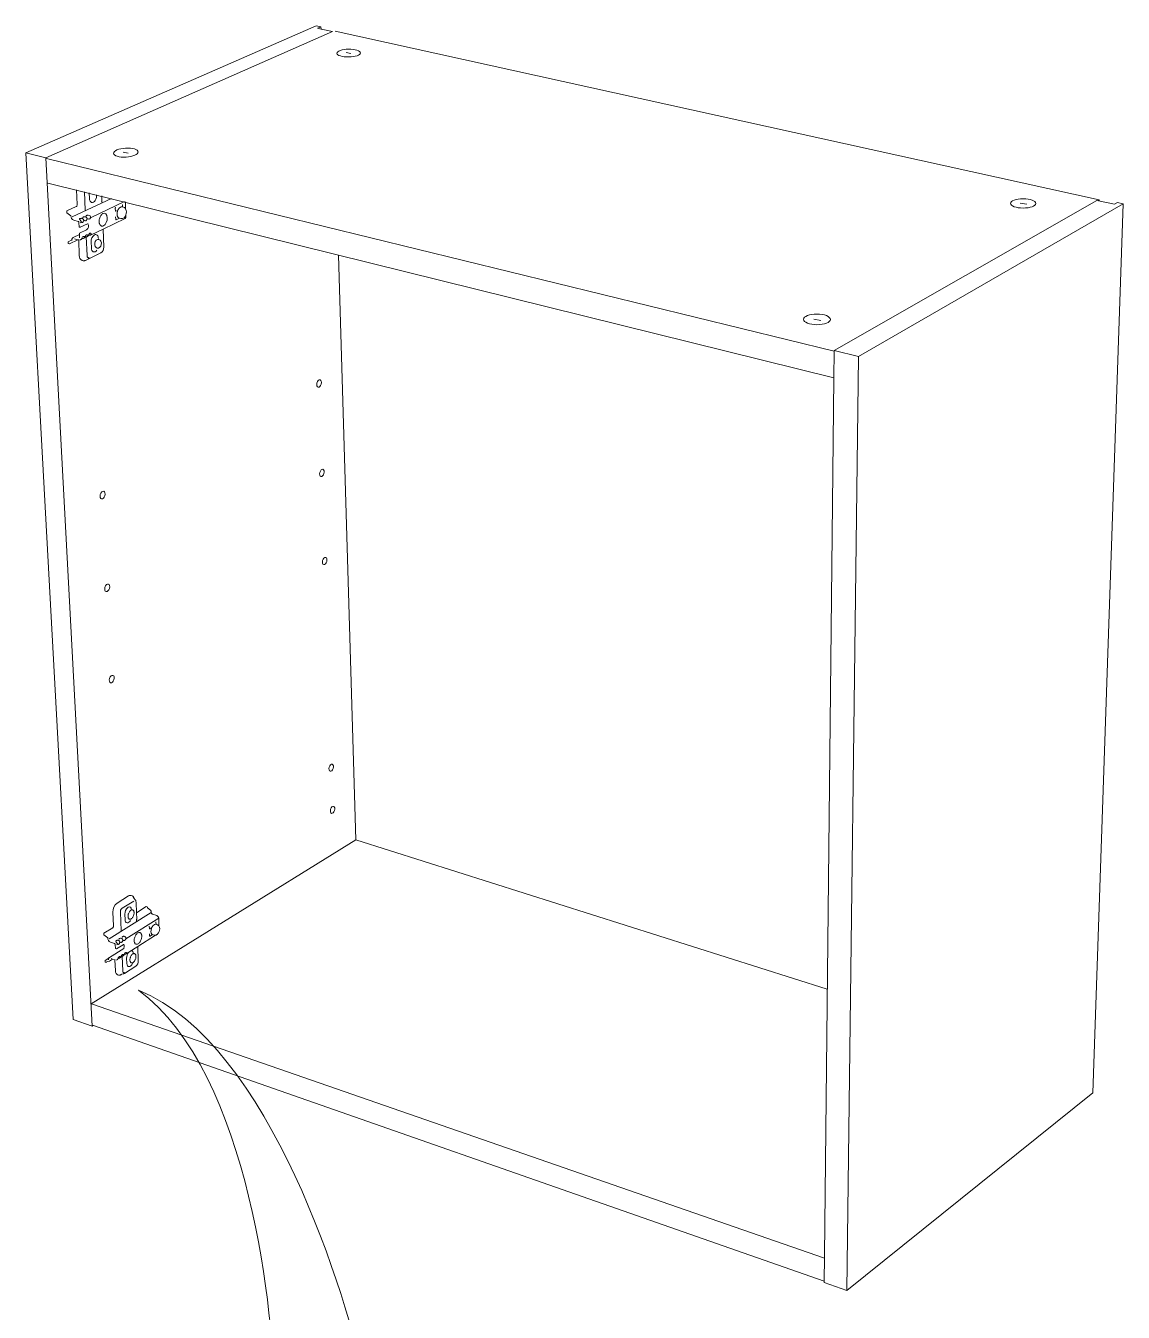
# Model space of a CAD drawing. Header units: metres. Extents: x -11.5 to 7.4, y -3.8 to 5.9.
# Drawn here: x 3.3646 to 3.6611, y -2.3714 to -2.0239 of the extents above; entities that cross this region are included whole.
import ezdxf

# ---------------------------------------------------------------- set-up
doc = ezdxf.new("R2010")
doc.units = ezdxf.units.M
doc.header["$MEASUREMENT"] = 0
doc.layers.add('PDF20_Geometry_Num_Penna__7_Num_Penna__7', color=7, linetype='Continuous', lineweight=18)

msp = doc.modelspace()

# ---------------------------------------------------------------- linework, layer by layer
at = {"layer": 'PDF20_Geometry_Num_Penna__7_Num_Penna__7', "color": 7, "linetype": 'Continuous', "lineweight": 18, "flags": 128}
for points in [[(3.364582974983277, -2.05821489275209), (3.443010814573118, -2.02386094371872)], [(3.382494719093614, -2.294131706498256), (3.370031523093628, -2.059548436296495), (3.447437245475784, -2.025424217933602)], [(3.444330353146167, -2.024150134092145), (3.443010937423745, -2.023860206614965)], [(3.44344263452324, -2.024547187315131), (3.44433084454867, -2.024150379793397)], [(3.444356766030742, -2.024745713926624), (3.443442757373868, -2.024546695912627)], [(3.444356766030742, -2.024745713926624), (3.444330967399299, -2.024149888390893)], [(3.447437614027661, -2.025424217933602), (3.444356520329491, -2.024746082478502)], [(3.448203096277794, -2.025284413921301), (3.654597061855048, -2.070871824189155), (3.654584776792458, -2.071201063866632)], [(3.452442794229054, -2.031405323507335), (3.451154091163112, -2.031125224080228)], [(3.370032137346758, -2.059548927698998), (3.364582483580772, -2.058214769901464)], [(3.377393592553371, -2.292351355227367), (3.364582729282025, -2.058215261303968)], [(3.582983623634581, -2.111731696670206), (3.370192825965466, -2.059693400035085)], [(3.392281982759721, -2.058300028235855), (3.390917112305708, -2.058030985365082)], [(3.582909176155271, -2.118980866404726), (3.370548355676892, -2.066411855065613)], [(3.387739949418059, -2.070492584306928), (3.377161282019751, -2.07549874731333)], [(3.37822615124526, -2.072704878378567), (3.378301090127071, -2.072649595596901), (3.378362515440037, -2.072579570740125), (3.378412884196663, -2.072483747251904), (3.378460795940775, -2.072375638701091), (3.378477995028403, -2.072261387618981), (3.378485366065958, -2.072144679524354), (3.378324431745998, -2.068163090738159)], [(3.38064962554286, -2.07364542277064), (3.380455521553902, -2.068687171508351)], [(3.381786976637663, -2.070531036552843), (3.381734150868517, -2.069005231778868)], [(3.385153329489233, -2.070926861269569), (3.385153329489233, -2.071025141770308), (3.385145958451679, -2.071130793308604), (3.385133673389085, -2.071229073809342), (3.385127530857787, -2.071327354310081), (3.385100503720086, -2.071433005848377), (3.385072248076122, -2.071558313486819)], [(3.385107751907015, -2.069843564450172), (3.385153206638606, -2.070927106970822)], [(3.385114877243316, -2.069914449261331), (3.385220528781613, -2.069870223035998)], [(3.653910695408012, -2.071057820036805), (3.582984115037084, -2.111614497173075), (3.582904262130235, -2.119194380792582)], [(3.653910695408012, -2.071057820036805), (3.658676071187601, -2.072106964382196), (3.659486885318699, -2.07164627453498)], [(3.654596939004422, -2.070871824189156), (3.654174332851243, -2.071108925897189)], [(3.385441291356399, -2.074598620777185), (3.385300013136586, -2.074685844721591), (3.3851489068667, -2.074802552816218), (3.3850162281907, -2.074945059542291), (3.384944974827667, -2.075032283486697), (3.384874949970888, -2.075128106974917), (3.384754556357484, -2.075316068432581), (3.384656275856743, -2.075528600015429), (3.384570280418599, -2.075749731142092), (3.384495341536782, -2.075980690318829), (3.384447429792674, -2.076194450407937), (3.384426545186265, -2.076397153940711), (3.384411803111155, -2.07659248643593), (3.384411803111155, -2.076789047437408), (3.384429002198784, -2.076974551882553), (3.384457257842746, -2.077153913796402), (3.38450025556182, -2.077322219153919), (3.384562909381042, -2.077472096917546), (3.384642762287893, -2.077633031237506), (3.384745956813669, -2.077758338875948), (3.384851608351962, -2.077863990414243), (3.384978144496664, -2.077937700789798), (3.385045712340922, -2.077962270914982), (3.385124336741514, -2.077980698508871), (3.385199275623327, -2.077990526558945), (3.385277900023919, -2.077990526558945), (3.385419178243733, -2.077975784483834), (3.385580112563693, -2.077914359170872)], [(3.38877164897457, -2.073216059833036), (3.388779020012125, -2.073127607382371), (3.388804818643569, -2.073047754475521), (3.38885027337516, -2.072986329162559), (3.388903099144306, -2.072940874430967)], [(3.388798061859143, -2.073840386713982), (3.3887722632277, -2.073216305534288)], [(3.388798184709769, -2.073840141012731), (3.38881292678488, -2.073918765413322), (3.388838725416324, -2.07396913416995), (3.38889400819799, -2.073991247282617), (3.388944376954619, -2.073981419232543), (3.389452978545945, -2.07374308901825)], [(3.390175340226376, -2.072865689847902), (3.390319075458708, -2.072814092585014), (3.390460353678522, -2.072796893497384), (3.390595489367035, -2.072815321091272)], [(3.390595243665786, -2.072815812493777), (3.391022763843999, -2.072914092994516)], [(3.390726693835523, -2.072842593930228), (3.390698438191562, -2.072315564745014), (3.39070089520408, -2.072292223126089), (3.39070089520408, -2.072271338519682), (3.390693524166522, -2.072246768394497), (3.390686153128968, -2.072228340800609), (3.390686153128968, -2.07220991320672), (3.390678782091415, -2.072201313662905)], [(3.39150654960889, -2.071424406304562), (3.391579031478182, -2.07333350503142), (3.391545861809183, -2.073280679262273), (3.391445124295927, -2.073162742661386), (3.391341929770151, -2.073066919173165), (3.391243649269411, -2.073003036847685), (3.391135540718599, -2.072950211078537), (3.39102251814275, -2.07291335589076)], [(3.661075343911897, -2.071992221897582), (3.589589793193015, -2.113229491501471)], [(3.634993541775113, -2.072087062580795), (3.633215893217995, -2.071768879459652)], [(3.652886121187805, -2.31212281211294), (3.661075343911897, -2.071992836150711)], [(3.659486885318699, -2.071646765937484), (3.661075343911897, -2.071991976196331)], [(3.378770870920606, -2.076729956286339), (3.378831067727306, -2.076768039980375), (3.378893721546529, -2.076827008280819), (3.37893917627812, -2.076899490150114), (3.378950232834454, -2.076990399613298)], [(3.379008341180519, -2.078251092736529), (3.378950601386334, -2.07699064531455)], [(3.379308342409024, -2.078314729360758), (3.379286229296358, -2.078314729360758), (3.37926534468995, -2.078314729360758), (3.379008586881767, -2.078250847035278)], [(3.38133623769115, -2.077353177511651), (3.381299382503373, -2.077363005561725), (3.381266212834372, -2.077380204649354), (3.379307973857145, -2.078315097912635)], [(3.379349128816829, -2.078233156545144), (3.379341757779274, -2.078278611276736), (3.379308588110277, -2.078314237958254)], [(3.388860101425237, -2.07550746970777), (3.38888467155042, -2.076141378937537), (3.388892042587974, -2.076211403794314), (3.388930126282011, -2.076263001057202), (3.388970666988568, -2.076292485207424), (3.389025949770232, -2.076272829107276), (3.389916616808179, -2.075850222954098)], [(3.389323493986218, -2.07518105559469), (3.389303837886072, -2.07518105559469), (3.389295238342259, -2.075200711694838), (3.389295238342259, -2.075225281820022), (3.389295238342259, -2.075253537463985), (3.389303837886072, -2.075279336095429), (3.389303837886072, -2.075306363233132)], [(3.376057100593947, -2.08221019985818), (3.377074303776595, -2.08172616839204)], [(3.376381057694507, -2.082753691027267), (3.378616939086321, -2.081678748050432)], [(3.377079217801635, -2.081894719450807), (3.377074303776595, -2.081726414093291)], [(3.377074426627221, -2.081698035598703), (3.377074426627221, -2.08155675737889), (3.377100225258667, -2.081426535715411), (3.377144451483998, -2.081309827620783), (3.377205876796962, -2.081211547120044), (3.37728818671633, -2.081124323175638), (3.377376639166993, -2.081070268900232)], [(3.377376270615116, -2.08107063745211), (3.379085122821719, -2.080251223777197), (3.379070380746608, -2.079929355137276)], [(3.377748630862291, -2.081454422807496), (3.378617184787574, -2.081679239452937)], [(3.3786173076382, -2.081678748050432), (3.378886350508974, -2.081741401869654)], [(3.379125909229527, -2.081184519982341), (3.379085368522972, -2.080250855225319)], [(3.379238686104124, -2.081744227434051), (3.379495443912305, -2.081621376808126)], [(3.379812152825936, -2.08110528132862), (3.3797740691319, -2.081221989423248), (3.37973967095664, -2.081328869467802), (3.379696673237566, -2.081425921462281), (3.379638933443385, -2.081505774369132), (3.379579965142941, -2.081578256238427), (3.379495198211051, -2.081621253957501)], [(3.379766575243719, -2.081328378065298), (3.379829229062938, -2.081318550015224), (3.379905396451013, -2.081302579433854)], [(3.380236356037253, -2.081269041212977), (3.380210557405809, -2.081285011794347), (3.380157731636659, -2.081303439388236), (3.380104905867514, -2.081319409969606), (3.380042252048291, -2.081329238019679), (3.3799967973167, -2.081336609057235), (3.379941514535036, -2.081336609057235), (3.37990097382848, -2.08134520860105), (3.379905887853516, -2.081302210881976)], [(3.380236847439756, -2.081268426959848), (3.380407609809788, -2.081189802559256)], [(3.380388076560269, -2.080831692984687), (3.380426160254304, -2.080912774397797), (3.38043353129186, -2.080992627304648), (3.380413875191712, -2.081072480211498), (3.380388076560269, -2.081143733574534), (3.380327879753565, -2.08121498693757), (3.380236970290383, -2.081267812706717)], [(3.380407241257911, -2.081189188306126), (3.38048832267102, -2.081136362536979), (3.380550976490243, -2.081063880667684), (3.380601345246873, -2.080985256267093), (3.380646799978466, -2.080896803816427), (3.380683655166242, -2.080789923771873), (3.38071928184776, -2.080673215677246)], [(3.380671247253025, -2.080896558115175), (3.380733901072242, -2.080887958571361), (3.380814982485354, -2.080870759483731)], [(3.380718790445254, -2.080673707079749), (3.380763016670588, -2.080584026122825), (3.380817070945996, -2.080515229772308), (3.380861297171327, -2.080451347446826), (3.380906751902918, -2.080408349727753), (3.380952206634511, -2.080364123502421), (3.380997661366102, -2.080338324870977), (3.381048030122731, -2.080321125783348), (3.381093484854322, -2.080311297733274), (3.381146310623473, -2.080322354289606), (3.381191765355064, -2.080330953833421), (3.381242134111693, -2.080356752464866), (3.381299873905878, -2.080402207196458), (3.381333043574877, -2.080480831597049), (3.381337957599911, -2.080561913010159), (3.381321987018543, -2.080642994423268), (3.381287588843284, -2.080711790773786), (3.381234763074135, -2.080784272643081), (3.381146310623473, -2.080835869905969)], [(3.381145819220967, -2.080835255652839), (3.381117563577007, -2.080846312209172), (3.381064737807856, -2.080869653828098), (3.38101191203871, -2.080879481878172), (3.380949258219488, -2.080896680965802), (3.380903803487897, -2.080896680965802), (3.380850977718749, -2.080904052003357), (3.380807979999675, -2.08091510855969), (3.380807979999675, -2.080896680965802), (3.38081535103723, -2.080869653828098)], [(3.381151101797881, -2.085954564085716), (3.380949626771365, -2.080896803816427)], [(3.381146310623473, -2.080835378503465), (3.381317072993504, -2.080756754102874)], [(3.381316581591003, -2.08075626270037), (3.381384149435261, -2.080704665437482), (3.381457859810816, -2.080632183568187), (3.381498400517369, -2.080553559167595), (3.381545083755221, -2.08046510671693), (3.381590538486812, -2.080358226672377), (3.381626165168331, -2.080241518577749)], [(3.381573339399182, -2.080464615314427), (3.381643364255959, -2.080447416226797), (3.381714617618993, -2.080438816682983)], [(3.381705280971426, -2.080475426169508), (3.38176056375309, -2.080475426169508), (3.381806018484681, -2.080464369613174), (3.38185638724131, -2.080465598119434), (3.381909213010459, -2.080448399031805), (3.38197186682968, -2.080429971437917), (3.382029606623863, -2.080412772350287), (3.38205049123027, -2.080404172806472)], [(3.385462421664055, -2.078773330747332), (3.382050859782147, -2.080404787059602), (3.38213194119526, -2.080350732784195), (3.38219459501448, -2.08027947942116), (3.382230221695997, -2.080200855020568), (3.382240049746073, -2.080129601657533), (3.382230221695997, -2.080049748750681), (3.382206880077071, -2.079969895843831)], [(3.37605673204207, -2.082209708455676), (3.376073931129696, -2.082691282909298), (3.376340516987954, -2.082753936728519)], [(3.381724568519694, -2.086506409097366), (3.381654543662917, -2.086532207728811), (3.381583290299881, -2.086551863828958), (3.381513265443106, -2.086542035778884), (3.38144201208007, -2.086523608184996), (3.381389186310924, -2.086496581047292), (3.381338817554294, -2.0864511263157), (3.381281077760111, -2.086398300546553), (3.381246679584851, -2.086338103739851), (3.381213509915851, -2.086257022326741), (3.381175426221816, -2.086166112863557), (3.381158227134184, -2.086060461325262), (3.38115085609663, -2.085954809786968)], [(3.381450980175762, -2.086871029755108), (3.38147555030095, -2.086862430211294), (3.381503805944909, -2.086851373654961), (3.381529604576354, -2.086845231123664), (3.381549260676502, -2.08683540307359), (3.381576287814203, -2.086815746973443)], [(3.384174701403122, -2.085565864705293), (3.384109590571382, -2.085610090930625), (3.384006396045605, -2.085664145206032), (3.384023595133236, -2.085653088649699), (3.384030966170792, -2.085628518524513)], [(3.449102854262062, -2.085859109149373), (3.453788377134801, -2.2438106159123)], [(3.5793461394516, -2.10345586425484), (3.577465296368706, -2.103095911920883)], [(3.582983623634581, -2.111614005770571), (3.589589301790511, -2.113229491501471)], [(3.589589178939887, -2.113229982903975), (3.586361892996864, -2.365492686682451)], [(3.582904384980861, -2.119194503643208), (3.580344177936604, -2.356075080549747)], [(3.453788868537305, -2.243811107314803), (3.382304546324681, -2.288044703684977)], [(3.58112649072249, -2.284150093141936), (3.453789359939806, -2.243810861613551)], [(3.393052256184262, -2.258802692046928), (3.392926948545821, -2.258776893415484), (3.392802869413638, -2.258776893415484), (3.39267019073764, -2.258802692046928), (3.39252645550531, -2.258845689766001), (3.392385177285497, -2.258925542672852)], [(3.393299308792997, -2.258886599024434), (3.393052379034891, -2.258803060598805)], [(3.393299185942372, -2.258886230472556), (3.393390095405554, -2.258920628647815), (3.393469948312404, -2.258966083379407), (3.393551029725517, -2.259026280186109), (3.393613683544734, -2.25909016251159), (3.393676337363956, -2.259179843468514), (3.393734077158141, -2.259265838906661), (3.393777074877216, -2.259366576419918), (3.393822529608807, -2.259472227958213), (3.393855699277806, -2.2595901645591), (3.3938679843404, -2.2596233342281), (3.393573142838182, -2.259285495006809)], [(3.39013934499298, -2.263303938980781), (3.39013934499298, -2.26320811549256), (3.390156544080611, -2.263100006941748), (3.390174971674499, -2.262994355403453), (3.390204455824719, -2.26288624685264), (3.390227797443645, -2.262790423364418), (3.390273252175238, -2.262694599876198), (3.390318706906831, -2.262603690413014), (3.390365390144682, -2.262523837506164), (3.390426815457642, -2.262445213105573), (3.390489469276865, -2.262372731236277), (3.390552123096088, -2.262312534429575), (3.390622147952861, -2.262259708660427), (3.393749924888885, -2.260308840720755)], [(3.39414882087126, -2.259954416664964), (3.393867492937893, -2.25962271997497)], [(3.394148206618132, -2.259954048113087), (3.394213317449871, -2.260036358032456), (3.394253858156423, -2.260114982433048), (3.394300541394276, -2.260213262933787), (3.394336168075794, -2.260328742522155), (3.394357052682201, -2.260451593148079), (3.39437670878235, -2.260585500330336), (3.394489731358199, -2.263498288670992)], [(3.397133231126832, -2.261831205677205), (3.394489485656948, -2.263498288670992), (3.394557053501206, -2.2651346590083)], [(3.397133599678709, -2.261830837125327), (3.397382986449335, -2.261911918538436)], [(3.397383232150585, -2.261912287090315), (3.397428686882176, -2.261938085721758), (3.397458171032401, -2.26198476895961), (3.39747168460125, -2.262027766678683)], [(3.397471930302503, -2.262027520977431), (3.397471930302503, -2.26212580147817), (3.39828765845864, -2.26280516543953)], [(3.398498961535227, -2.263373595285679), (3.387079995855597, -2.270568956446045)], [(3.390350525218944, -2.268335532066748), (3.390139222142356, -2.263303570428903)], [(3.392994639240706, -2.262800005713241), (3.392881616664855, -2.262883544138869), (3.392773508114042, -2.262981824639608), (3.392670313588264, -2.263107132278051), (3.392619944831637, -2.263177157134828), (3.392572033087527, -2.263245953485345), (3.39248603764938, -2.26339951676775), (3.392408641755049, -2.26356045108771), (3.392344759429568, -2.263728756445226), (3.392296847685458, -2.263903204334038), (3.39225999249768, -2.264054310603925), (3.392239107891271, -2.264204188367551), (3.392231736853718, -2.264340552562327), (3.392231736853718, -2.264481830782139), (3.392239107891271, -2.264607138420582), (3.392262449510199, -2.264726303527728), (3.39229193366042, -2.264839326103578), (3.392339845404532, -2.264935149591799), (3.392400042211234, -2.265033430092538), (3.392473752586788, -2.26511082598687), (3.392558519518676, -2.265173479806092), (3.39264942898186, -2.265211563500128), (3.392697340725968, -2.265218934537683), (3.392752623507635, -2.265218934537683), (3.39281036330182, -2.265218934537683), (3.392865646083488, -2.265211563500128), (3.39297006911552, -2.265171022793573), (3.393083091691372, -2.265113282999389)], [(3.393083460243249, -2.265113037298137), (3.393194025806579, -2.265031955885028), (3.393299677344874, -2.264933675384288), (3.39340287187065, -2.264808367745845), (3.393453240627279, -2.264738342889069), (3.393503609383908, -2.264669546538552), (3.393589604822054, -2.264515983256147), (3.393667000716388, -2.264352591923668), (3.393725969016831, -2.26418674357867), (3.393778794785977, -2.264012295689859), (3.393813192961236, -2.26386487493875), (3.393834077567643, -2.2637186826939), (3.393851276655274, -2.263572490449051), (3.393843905617716, -2.263441040279312), (3.393836534580162, -2.263305904590796), (3.393815649973753, -2.263189196496168), (3.393781251798496, -2.263083544957873), (3.393740711091942, -2.262977893419579), (3.393678057272719, -2.26287961291884), (3.393606803909686, -2.262802217024507), (3.393524493990315, -2.262746934242841), (3.393433584527131, -2.262711307561324), (3.393378301745464, -2.262696565486213), (3.3933230189638, -2.262696565486213), (3.393272650207171, -2.262696565486213), (3.393219824438024, -2.262708850548805), (3.393105573355916, -2.262744477230323), (3.392995007792585, -2.262799760011989)], [(3.394556684949327, -2.265134781858925), (3.394556684949327, -2.265233062359664), (3.394544399886737, -2.265331342860404), (3.394537028849179, -2.265419795311069), (3.394528429305366, -2.265518075811808), (3.394511230217736, -2.265615127806288), (3.394481746067516, -2.265729378888397)], [(3.398489379186405, -2.263205535629416), (3.39848200814885, -2.263117083178751), (3.398446381467332, -2.263034773259382), (3.398403383748258, -2.262946320808716), (3.398348100966594, -2.26287629595194), (3.398287904159888, -2.262805042588903)], [(3.398489624887656, -2.263205904181294), (3.398499452937731, -2.26337298103255), (3.398505595469027, -2.263472490039549), (3.398544907669322, -2.263576913071584), (3.398602647463509, -2.263666594028508), (3.398673900826541, -2.263747675441618), (3.398753753733391, -2.26381032926084), (3.398834835146504, -2.263855783992431), (3.399985945511411, -2.264241534957832)], [(3.399783241978637, -2.266576433954143), (3.399758671853451, -2.266027291656263), (3.399758671853451, -2.266007635556115), (3.399758671853451, -2.265991664974745), (3.399758671853451, -2.265972008874598), (3.399746386790859, -2.265954809786968), (3.399741472765822, -2.265931468168042)], [(3.399986559764539, -2.264242149210962), (3.400104496365428, -2.264294974980109), (3.400210147903723, -2.264367456849404), (3.400305971391944, -2.264465737350144), (3.400387052805051, -2.264579988432253), (3.400449706624274, -2.264702839058176), (3.400492704343348, -2.264830603709138), (3.400509903430976, -2.264964510891395)], [(3.394844646816495, -2.268930743349349), (3.394700911584161, -2.269036394887644), (3.394563318883128, -2.269160474019827), (3.394431868713388, -2.269321408339787), (3.394369214894168, -2.269408632284193), (3.394307789581207, -2.269497084734858), (3.394199681030393, -2.269691188723818), (3.394102629035913, -2.269895120762852), (3.394021547622804, -2.27010888085196), (3.393956436791065, -2.270332468991142), (3.393910982059474, -2.270526572980101), (3.393887640440546, -2.270713305931505), (3.393875355377954, -2.270891439339096), (3.393875355377954, -2.271068344240426), (3.393885183428027, -2.271226821547867), (3.393918353097028, -2.271377927817754), (3.393951522766026, -2.271521663050085), (3.394014176585248, -2.271644513676009), (3.394086658454544, -2.271769821314451), (3.394184938955283, -2.27186810181519), (3.394290590493576, -2.2719491832283), (3.394406070081944, -2.271994637959892), (3.394467495394908, -2.272002008997448), (3.394537520251685, -2.272004466009966), (3.394610002120979, -2.272004466009966), (3.394678798471496, -2.271994637959892), (3.394813934160014, -2.271941812190744), (3.394957669392344, -2.271870558827709)], [(3.394957423691091, -2.271869821723953), (3.395096244898387, -2.271766627198177), (3.395233837599422, -2.271641319559735), (3.395362830756641, -2.271481613746034), (3.395430398600899, -2.27139193278911), (3.39549305242012, -2.271305937350963), (3.395597475452155, -2.271109376349485), (3.395696984459153, -2.270902987297932), (3.395778065872264, -2.270691684221342), (3.395843176704004, -2.27047055309468), (3.395886174423079, -2.270286277155794), (3.395911973054522, -2.27009954420439), (3.395934086167188, -2.269911582746726), (3.395921801104594, -2.26974450589547), (3.395914430067039, -2.269573743525435), (3.395891088448113, -2.269422637255548), (3.395848090729039, -2.269289958579551), (3.395792807947377, -2.269156051397294), (3.395712955040525, -2.269030743758852), (3.395624502589859, -2.268932463258112), (3.395516394039046, -2.268861209895076), (3.395403371463196, -2.268815755163484), (3.395329661087642, -2.268798556075855), (3.395259636230865, -2.268798556075855), (3.395196982411646, -2.268798556075855), (3.395128186061127, -2.268815755163484), (3.394985679335054, -2.268861209895076), (3.394844401115243, -2.268930006245594)], [(3.397975863570043, -2.267699657226966), (3.397951293444857, -2.267138229866493)], [(3.39811787889361, -2.267797814877079), (3.398108050843538, -2.267805185914634), (3.398055225074391, -2.267812556952189), (3.398009770342796, -2.26779535786456), (3.397982743205096, -2.267759731183042), (3.397975372167542, -2.26769953437634)], [(3.398197117547333, -2.269822884594809), (3.398189746509779, -2.269832712644882), (3.398177461447185, -2.269832712644882), (3.398127092690556, -2.269849911732512), (3.398093923021557, -2.269832712644882), (3.398064438871334, -2.269787257913291), (3.398048468289963, -2.269724604094069), (3.398033726214852, -2.269175461796189)], [(3.398659650153936, -2.267452481767607), (3.39811787889361, -2.267797692026452)], [(3.39886358219297, -2.26940089269476), (3.398196503294203, -2.269823498847938)], [(3.398441344591669, -2.268820300636644), (3.398441344591669, -2.268837499724273), (3.398441344591669, -2.268863298355718), (3.398441344591669, -2.268882954455865), (3.398441344591669, -2.268898925037234), (3.398441344591669, -2.268918581137383), (3.398451172641741, -2.268935780225013)], [(3.398849208669736, -2.269391433196564), (3.399244787685213, -2.269522883366303)], [(3.399269112109145, -2.266706287065745), (3.399398105266366, -2.266636262208968), (3.399533240954881, -2.266603092539969), (3.39966469112462, -2.266585893452339), (3.399782627725505, -2.266612920590042)], [(3.400190491803576, -2.266749039083566), (3.399782627725505, -2.266612674888791), (3.399782627725505, -2.266577048207273)], [(3.388596463982001, -2.27181957581795), (3.388654203776186, -2.271855202499468), (3.388716857595409, -2.271917856318689), (3.388754941289445, -2.271987881175467), (3.388772140377075, -2.272059134538503)], [(3.388812435382375, -2.273179900798806), (3.388771894675823, -2.27205950309038)], [(3.389097940237024, -2.272176948288763), (3.389422265889461, -2.271973016249729)], [(3.391063427401182, -2.272042304002751), (3.391038857275996, -2.272052132052825), (3.390993402544403, -2.272069331140454), (3.390947947812812, -2.272104957821971), (3.389115016474026, -2.273258525199398)], [(3.391063058849301, -2.272042795405254), (3.391123255656007, -2.272131247855919), (3.391168710387598, -2.272239356406732), (3.391188366487746, -2.272362207032657), (3.391194509019041, -2.272496114214914), (3.391188366487746, -2.2726472204848), (3.39114905428745, -2.272798326754687), (3.391103599555858, -2.272949433024573), (3.391040945736636, -2.27310053929446)], [(3.394849437990906, -2.272599922993819), (3.391727803586178, -2.274576589564936), (3.391780629355324, -2.274533591845862), (3.391818713049362, -2.274480766076715), (3.391838369149509, -2.274427940307567), (3.391838369149509, -2.274372657525902), (3.391826084086917, -2.274322288769273), (3.391800285455473, -2.274267005987607)], [(3.394849437990906, -2.272599431591316), (3.399632012858122, -2.269553964574662)], [(3.39924515623709, -2.26952325191818), (3.399348350762866, -2.269551507562143), (3.39943434620101, -2.269561335612217), (3.399530169689234, -2.269561335612217), (3.399630907202489, -2.269553964574662)], [(3.386014758078211, -2.276375982682844), (3.387024590223305, -2.275739616440558)], [(3.386015249480714, -2.276375859832218), (3.386043505124677, -2.276793551960359), (3.38628060683271, -2.276884461423543)], [(3.386986506529269, -2.276193672353973), (3.386979135491714, -2.276025366996457)], [(3.386979258342338, -2.276025735548334), (3.386979258342338, -2.275927455047595), (3.386998914442486, -2.275829174546856), (3.387024713073933, -2.275740722096191)], [(3.387024835924558, -2.275740107843061), (3.387067833643632, -2.27566148344247), (3.387123116425295, -2.275591458585693), (3.387193141282072, -2.275536175804028)], [(3.391041559989766, -2.273100907846338), (3.387192649879571, -2.27553580725215)], [(3.387216851452877, -2.276551167675411), (3.388044864671606, -2.27602045297142)], [(3.387629506705357, -2.275876840589715), (3.388044741820977, -2.276020575822045)], [(3.388044618970353, -2.276020821523297), (3.38869449878149, -2.276244409662479)], [(3.38937140573033, -2.280236809303755), (3.389253469129445, -2.280183983534608), (3.389150274603667, -2.280101673615239), (3.389061822153002, -2.2800033931145), (3.388980740739893, -2.279881770994835), (3.388908258870599, -2.279738035762504), (3.388867718164043, -2.279569730404988), (3.388832091482524, -2.27938913998488), (3.388814892394894, -2.279204864045994), (3.38869449878149, -2.276244163961227)], [(3.388694867333367, -2.276244041110601), (3.388780862771513, -2.276269839742045)], [(3.389114770772775, -2.273259139452528), (3.389095114672626, -2.27327142451512), (3.38905948799111, -2.273259139452528), (3.388812558233003, -2.273180515051936)], [(3.389093149062614, -2.276256080471942), (3.389332707783163, -2.2760976031645)], [(3.389573003607474, -2.275689739086433), (3.389537376925954, -2.275775734524579), (3.389510349788251, -2.275858044443948), (3.389474723106732, -2.275926840794466), (3.389441553437733, -2.275996865651242), (3.389386270656068, -2.276052148432908), (3.389333444886919, -2.2760976031645)], [(3.389572512204968, -2.275689616235807), (3.389611824405264, -2.275601163785142), (3.389654822124339, -2.27552253938455), (3.389697819843411, -2.275467256602884), (3.389745731587521, -2.275416887846255), (3.389788729306595, -2.275370204608404), (3.389836641050705, -2.27534440597696), (3.389875953251, -2.275316150332997), (3.389921407982593, -2.275298951245369), (3.389966862714184, -2.275289123195294), (3.390012317445775, -2.275298951245369), (3.390065143214922, -2.275318607345516), (3.390108140933997, -2.27534440597696), (3.39013639657796, -2.275397231746108), (3.390143767615516, -2.275450057515255), (3.390143767615516, -2.275505340296921), (3.390125340021624, -2.275555709053549), (3.390090941846365, -2.275610991835215), (3.390035659064703, -2.275656446566807), (3.389971776739221, -2.275689616235807), (3.389914036945038, -2.275706815323436), (3.389841555075742, -2.275726471423583), (3.389770301712705, -2.275742442004954), (3.389707647893484, -2.275752270055028), (3.389644994074262, -2.275752270055028), (3.389652365111818, -2.27573261395488)], [(3.390036150467207, -2.275656200865555), (3.39017742868702, -2.275555463352298)], [(3.390177674388269, -2.275555340501672), (3.390240328207492, -2.275514799795117), (3.390285782939083, -2.275449688963377), (3.390321409620601, -2.275387035144156), (3.390357036302118, -2.275318238793639), (3.390384063439821, -2.275238385886788), (3.390419690121339, -2.275149933436123)], [(3.390419444420088, -2.275149564884245), (3.390466127657939, -2.275063569446098), (3.39051158238953, -2.274982488032989), (3.390544752058528, -2.274929662263841), (3.390590206790121, -2.274874379482175), (3.390635661521713, -2.274830153256842), (3.390678659240786, -2.274804354625399), (3.390726570984897, -2.274778555993954), (3.390768340197713, -2.274761356906325), (3.390811337916785, -2.27475398586877), (3.390864163685933, -2.274761356906325), (3.390909618417524, -2.274778555993954), (3.390955073149117, -2.274804354625399), (3.39098332879308, -2.274859637407064), (3.390988242818114, -2.274912463176212), (3.390988242818114, -2.274965288945359), (3.390972272236747, -2.275018114714506), (3.390935417048969, -2.275070940483654), (3.390882591279819, -2.275116395215246)], [(3.390882714130449, -2.275116395215246), (3.390821288817483, -2.275152021896764), (3.390758634998265, -2.275169220984393), (3.390683696116451, -2.275186420072022), (3.39061489976593, -2.27520484766591), (3.390552245946711, -2.275212218703466), (3.390489592127489, -2.275212218703466), (3.390501877190083, -2.275212218703466), (3.390501877190083, -2.275195019615837)], [(3.390787136343478, -2.279231276930568), (3.390621287998481, -2.27520546191904)], [(3.390883205532951, -2.275116395215246), (3.391026940765281, -2.275018114714506)], [(3.391027063615907, -2.275017869013255), (3.39108726042261, -2.274974871294181), (3.391132715154201, -2.274914674487478), (3.391170798848238, -2.274852020668257), (3.391205197023497, -2.274780767305221), (3.391240823705015, -2.274698457385852), (3.39126662233646, -2.274612461947705)], [(3.391799671202342, -2.274266883136981), (3.39175667348327, -2.274241084505537), (3.391713675764196, -2.27422142840539), (3.39165839298253, -2.274211600355315), (3.391617852275976, -2.27422142840539), (3.391569940531864, -2.274241084505537), (3.391525714306532, -2.274266883136981), (3.391480259574941, -2.274291453262167), (3.39143480484335, -2.274336907993758), (3.391394264136794, -2.274389733762905), (3.391356180442758, -2.274442559532053), (3.391310725711165, -2.274521183932644), (3.391266499485834, -2.274612093395828)], [(3.391336647193235, -2.274672535903782), (3.391399301012456, -2.274672535903782), (3.391461954831678, -2.274665164866227), (3.391530751182195, -2.274655336816153), (3.391603233051489, -2.274631995197227), (3.391665886870712, -2.274614796109598), (3.391727312183676, -2.274576712415561)], [(3.393498572508246, -2.274600545436991), (3.393385549932393, -2.274684083862619), (3.393279898394102, -2.274782364363359), (3.393174246855807, -2.274907672001801), (3.393126335111695, -2.274977696858577), (3.393075966355065, -2.275044036196576), (3.392992427929439, -2.2752000564915), (3.392915032035106, -2.27536099081146), (3.392851149709626, -2.275529296168976), (3.392800780952996, -2.27570128704527), (3.39276392576522, -2.275854850327674), (3.392745498171333, -2.276004728091301), (3.392735670121256, -2.276141092286077), (3.392735670121256, -2.276282370505889), (3.392743041158813, -2.276407678144332), (3.392768839790259, -2.276526843251478), (3.392795866927958, -2.276639865827328), (3.392846235684587, -2.276735689315549), (3.392906432491291, -2.276833969816288), (3.392977685854328, -2.27691136571062), (3.393062452786216, -2.276974019529842), (3.393153362249398, -2.277012103223878), (3.393201273993508, -2.277019474261433), (3.393256556775176, -2.277019474261433), (3.393314296569361, -2.277019474261433), (3.393369579351024, -2.277012103223878), (3.39347400238306, -2.276971562517323), (3.393587024958908, -2.276913822723138)], [(3.393587270660161, -2.276913454171261), (3.393697836223492, -2.276832372758151), (3.393805944774305, -2.276734092257412), (3.393909139300083, -2.276608784618969), (3.393959508056712, -2.276538759762193), (3.39400741980082, -2.276469963411675), (3.394093415238968, -2.276316400129271), (3.394170811133302, -2.27615546580931), (3.394232236446264, -2.275984703439276), (3.394282605202891, -2.275812712562982), (3.394319460390669, -2.275665291811874), (3.394337887984557, -2.275519099567024), (3.394355087072189, -2.275372907322174), (3.39434771603463, -2.275241457152436), (3.394340344997076, -2.27510632146392), (3.394321917403186, -2.274987156356774), (3.394287519227928, -2.274883961830997), (3.394246978521375, -2.274778310292703), (3.394181867689635, -2.274680029791964), (3.394113071339117, -2.274602633897632), (3.394025847394712, -2.274547351115966), (3.393937394944047, -2.274511724434447), (3.393882112162379, -2.274496982359337), (3.393826829380714, -2.274496982359337), (3.393778917636604, -2.274496982359337), (3.393721177842419, -2.27450926742193), (3.393609383772827, -2.274544894103447), (3.393498818209496, -2.274600176885113)], [(3.386674097387546, -2.276673526898831), (3.386336258166255, -2.276875001925347), (3.386362056797697, -2.276857802837717), (3.386362056797697, -2.2768221761562)], [(3.386674588790049, -2.276673649749458), (3.38714264967482, -2.276577826261236)], [(3.391221044754243, -2.279871697243509), (3.391202617160351, -2.279879068281065), (3.391152248403724, -2.279906095418768), (3.391094508609539, -2.279931894050212), (3.391041682840394, -2.279958921187915), (3.390986400058726, -2.279974891769285), (3.39093357428958, -2.279984719819359), (3.390533081249066, -2.280070715257506)], [(3.390346102596412, -2.280189143260897), (3.390250279108193, -2.280249340067599), (3.390150770101194, -2.280292337786673), (3.390054946612972, -2.28032796446819), (3.389951752087196, -2.280345163555821), (3.389839958017603, -2.280353763099635), (3.389726935441754, -2.280353763099635), (3.389611455853387, -2.280325507455673), (3.389371897132833, -2.280237055005007)], [(3.390345734044535, -2.280188774709019), (3.390532466995939, -2.280070838108132)], [(3.390346225447036, -2.280188774709019), (3.390364653040926, -2.280169118608871), (3.390374481090998, -2.280133491927353), (3.39043713491022, -2.28009049420828)], [(3.382305160577813, -2.288044457983725), (3.58034405508598, -2.356815009869687)], [(3.382494719093614, -2.294131706498256), (3.37739396110525, -2.292351600928618)], [(3.382806636832832, -2.293935022646152), (3.382494596242987, -2.29413158364763)], [(3.382612287142623, -2.293875071540701), (3.580274030229203, -2.363026460367027)], [(3.58026506213351, -2.36336245682893), (3.586362138698115, -2.365492686682451), (3.652885752635928, -2.312122689262313)], [(3.580344300787232, -2.356075326250999), (3.580265676386638, -2.363362825380807)]]:
    msp.add_lwpolyline(points, dxfattribs=at)
for points in [[(3.380911174525451, -2.075291498307395), (3.380898889462861, -2.075238672538249), (3.380918545563009, -2.075193217806656), (3.380961543282082, -2.075148991581324), (3.381023951400051, -2.075114470555439), (3.381114860863235, -2.07508007238018), (3.381220512401528, -2.075051816736218), (3.381345820039972, -2.075034617648588), (3.381487098259784, -2.075017418560959, -0.5046884682478482), (3.382036486258915, -2.075775652624162), (3.391303108972359, -2.071376371709826)], [(3.378226396946513, -2.072704878378567), (3.375708819069452, -2.073883752984933), (3.375723561144563, -2.074365327438556), (3.376798995523895, -2.075213242458682, 0.3433269836927809), (3.377544698823257, -2.076424549630292), (3.378770748069979, -2.076730447688842)], [(3.379070749298487, -2.079929600838528), (3.381026285561932, -2.078996304633364, 0.4146403787084211), (3.381335869139271, -2.077352563258521), (3.381381323870862, -2.077343963714707), (3.381414493539864, -2.077345192220966), (3.381441520677567, -2.077345192220966), (3.381469776321527, -2.077353791764781)], [(3.380548765178975, -2.076480446665088), (3.3802195255015, -2.07663892397253, 0.5030933467451031), (3.379673085917391, -2.075881918415586), (3.37953180769758, -2.0758905179594), (3.379404043046618, -2.075915088084586), (3.379295934495806, -2.07594088671603), (3.379210184758911, -2.075976513397548), (3.379145073927171, -2.076012140079066), (3.379102076208097, -2.076056366304398), (3.379084877120468, -2.07610182103599), (3.379094705170543, -2.076153418298877, -0.1042647114940691), (3.379638933443385, -2.076914355075851), (3.379303551234612, -2.077078974914589)], [(3.380001711341736, -2.075721106946252), (3.379991883291664, -2.075669509683363), (3.380009082379294, -2.075625283458031), (3.380054537110885, -2.075582285738957), (3.38012886173957, -2.075545799103058), (3.380205029127641, -2.075511400927799), (3.380310680665936, -2.075484373790097), (3.380435988304379, -2.075459803664911), (3.380579723536709, -2.075449975614838, -0.5002389789456353), (3.381128988685216, -2.076205875516147), (3.381458228362693, -2.076048626714964)], [(3.389853840138334, -2.075843343319046), (3.390288731354106, -2.07594899485734, 0.3910793881493286), (3.391634437110474, -2.074976017900023), (3.391655321716883, -2.07544899280983), (3.391650407691845, -2.075571843435754), (3.391622152047884, -2.075688551530382), (3.391569326278734, -2.075786832031121), (3.391506672459514, -2.075865456431712), (3.39141613154821, -2.075919387856493), (3.385463158767811, -2.078773330747332), (3.385654805744252, -2.083722982465807, -0.2858591657116001), (3.384896694531676, -2.085213160558265), (3.384174332851245, -2.085565741854666)], [(3.384006273194981, -2.08566389950478), (3.380685375075004, -2.087266485919958), (3.380577266524192, -2.08731071214529), (3.38046301544208, -2.087345110320549), (3.380362277928825, -2.087364766420697), (3.380265225934345, -2.087372137458252), (3.380166945433606, -2.087363537914437), (3.380080949995458, -2.08734388181429), (3.379814364137196, -2.08728294790385, -0.3169730879011874), (3.379056375775253, -2.085935276537446), (3.378885613405219, -2.081768183306106)], [(3.382336364636796, -2.083895833296483), (3.382266339780017, -2.082233664327731, -0.2663721119319415), (3.38317383735372, -2.080311666285151)], [(3.39238505443487, -2.258924928419722), (3.389268334055179, -2.260875796359394, 0.2416116095149224), (3.388157395844949, -2.263280597361855), (3.388313416139875, -2.266994371783536), (3.3883035880898, -2.267100023321831), (3.388282703483393, -2.267208131872644), (3.388248305308135, -2.267306412373383), (3.388193022526469, -2.267402235861604), (3.388131597213505, -2.26747226071838), (3.388068820543658, -2.267534300284472), (3.385707140110897, -2.26900936774994), (3.385724339198527, -2.269436887928156), (3.386744613646828, -2.270293156790846, 0.3145424021691339), (3.387439948189554, -2.27143321059942), (3.3885959725795, -2.271818961564821)], [(3.39141822000885, -2.26536279262064), (3.39135065216459, -2.26387752855322, -0.2311171638033727), (3.392212449305447, -2.262008356279786)], [(3.390602369002089, -2.270175834443089), (3.390592540952015, -2.270113180623867), (3.390609740039643, -2.270057897842201), (3.390642909708642, -2.269997701035499), (3.390705563527865, -2.269955071868303), (3.390784187928459, -2.269909617136711), (3.390892296479267, -2.269876447467712), (3.391010233080156, -2.26984696331749), (3.39113308370608, -2.269839592279934, -0.5075353527458283), (3.391653356106868, -2.270562199661619), (3.40050916632722, -2.264964756592646), (3.400581648196516, -2.267051988727094), (3.400564449108888, -2.267026190095651), (3.400473539645702, -2.266926681088652), (3.400387544207556, -2.266855427725616), (3.400286806694298, -2.266792773906395), (3.400190983206077, -2.266749776187321)], [(3.399631398604996, -2.269554455977165), (3.399717394043142, -2.269534799877017), (3.399815674543879, -2.269501630208018), (3.399912726538361, -2.269456175476426), (3.400014692557876, -2.269395978669723), (3.400099459489764, -2.269324725306687), (3.400197739990501, -2.269235044349763), (3.40029847750376, -2.269129761363346), (3.400384472941909, -2.269014281774977), (3.400476610911351, -2.268882831605239), (3.40054540726187, -2.268739096372907), (3.400620346143683, -2.26859044711554), (3.400636316725052, -2.268527793296319, 0.2437660203492856), (3.400581525345897, -2.26705198872709)], [(3.391652864704366, -2.270562813914749), (3.391609866985291, -2.270641438315339), (3.391569326278734, -2.270720062715931), (3.391521414534624, -2.270782716535153), (3.391475959803033, -2.270837999316818), (3.391430505071442, -2.270871168985817), (3.391396106896183, -2.270908024173595), (3.39135065216459, -2.270933822805039), (3.391305197432997, -2.270943650855112), (3.39125482867637, -2.270951021892669), (3.391209373944779, -2.270941193842595), (3.391163919213184, -2.270933822805039), (3.391111093444039, -2.270895739111003), (3.390810723663655, -2.271100285403165), (3.390762811919544, -2.271178909803757), (3.390717357187953, -2.271257534204349), (3.390676816481397, -2.271322645036088), (3.390631361749806, -2.271365642755161), (3.390588364030734, -2.271409868980494), (3.39054045228662, -2.271445495662012), (3.390497454567551, -2.271461466243382), (3.390460599379773, -2.27148112234353), (3.390407773610624, -2.271488493381085), (3.390362318879033, -2.27148112234353), (3.390309493109886, -2.271461466243382), (3.390268952403332, -2.271435667611938), (3.389951997788447, -2.271629771600898, 0.508801651128619), (3.389443887599626, -2.270909866932984), (3.38930629489859, -2.270927066020613), (3.389194500829001, -2.270950407639539), (3.389094991822002, -2.270987262827316), (3.389016735973289, -2.271022275255704), (3.388954082154067, -2.271072644012333), (3.388906170409957, -2.271127926793999), (3.388888971322327, -2.27119058061322), (3.388901256384921, -2.271250777419922, -0.07905524058561554), (3.389421897337584, -2.271973139100356), (3.38946243804414, -2.2719989377318), (3.389517720825806, -2.272021050844466), (3.389563175557397, -2.272028421882021), (3.389606173276471, -2.272021050844466), (3.389650399501804, -2.272001394744318), (3.389695854233398, -2.271975596112874), (3.389741308964986, -2.271948568975171), (3.389786763696577, -2.271903114243579), (3.389829761415651, -2.271850288474431), (3.389872759134725, -2.271797462705284), (3.389918213866316, -2.271718838304693), (3.389952612041576, -2.271630385854027)], [(3.38975297977445, -2.270713305931505), (3.389745608736897, -2.270650652112284), (3.389765264837044, -2.270587998293063), (3.389798434506043, -2.270537629536435), (3.389860965474638, -2.270490332045453), (3.38993958987523, -2.27044733432638), (3.390039098882227, -2.270414164657381), (3.390163178014411, -2.270387137519677), (3.390288485652853, -2.270367481419529, -0.5017681789606616), (3.390811460767431, -2.27110003970192)], [(3.39122141330612, -2.279871942944761), (3.394326340025723, -2.277885325472945, 0.2401689252488834), (3.394998210098901, -2.276464803685387), (3.39484956084153, -2.272599922993819)], [(3.391895740391815, -2.277198959025908), (3.391833086572595, -2.27572598002108, -0.1620048266872815), (3.39233480852887, -2.274190101495779)]]:
    msp.add_lwpolyline(points, format="xyb", dxfattribs=at)
for points in [[(3.389498678978789, -2.07364542277064), (3.389498678978789, -2.073628223683012), (3.389498678978789, -2.073609796089123)], [(3.378885981957097, -2.081768183306106), (3.378885981957097, -2.081741156168403)], [(3.380477388965316, -2.081145207782045), (3.38050318759676, -2.081136608238231)], [(3.381714986170874, -2.080438202429853), (3.381714986170874, -2.080464001061297)], [(3.376340271286702, -2.082753691027267), (3.376359927386849, -2.082753691027267)], [(3.398830043972092, -2.269381727997116), (3.398830043972092, -2.269401384097264), (3.398842329034686, -2.269401384097264)], [(3.399775379538577, -2.266612674888791), (3.399782750576133, -2.266595475801161)], [(3.390964778348565, -2.272042795405254), (3.390964778348565, -2.272075965074253)], [(3.389138726644831, -2.273199188347076), (3.389138726644831, -2.273234815028594)], [(3.389582708806921, -2.275742564855579), (3.389615878475919, -2.275732736805506)], [(3.389601873504564, -2.275716151971007), (3.389592045454492, -2.275706323920932)], [(3.390420058673218, -2.275150056286748), (3.390439714773365, -2.275167255374378)], [(3.390427306860147, -2.275205093367163), (3.390462933541663, -2.275195265317089)], [(3.391267113738964, -2.274612584798331), (3.391284312826592, -2.274629783885961)], [(3.391274239075265, -2.274665164866227), (3.391309865756785, -2.274655336816153)], [(3.391346229542057, -2.274655705368031), (3.391346229542057, -2.27467290445566)], [(3.386281098235214, -2.276884707124795), (3.38631672491673, -2.276884707124795)], [(3.387142403973566, -2.276577580559985), (3.387180487667603, -2.276565295497393)]]:
    msp.add_lwpolyline(points, close=True, dxfattribs=at)
at = {"layer": 'PDF20_Geometry_Num_Penna__7_Num_Penna__7', "color": 7, "linetype": 'Continuous', "lineweight": 18}
msp.add_arc((3.389870016889363, -2.074213700131356), 0.001922027462902154, 336.6168887159772, 27.23851464871501, dxfattribs=at)
for centre, major_axis, ratio, start_param, end_param in [((3.382763508358533, -2.070079778640542), (0.0003626898988873249, 0.001508265975548539), 0.602627415455972, 2.015318877255258, 5.24634151978653), ((3.385509628320504, -2.076257380349723), (0.0004210641630089106, 0.001724826271174429), 0.5893100944742014, 3.598653885941498, 6.737843339035285), ((3.390257861329214, -2.074324139361473), (0.0003866856842367206, 0.001523767465454462), 0.602536043145245, 0.4811717986059263, 3.122668907806502), ((3.379928736286159, -2.076118899221513), (0.0001405409369281684, 0.0008830527568362001), 0.4851607096807424, 2.762156767043965, 4.162124035472917), ((3.380869488991323, -2.071905472335123), (0.0001355802161149274, 0.004666226014534036), 0.2093937201739242, 2.948397115326684, 3.546515781113139), ((3.381786312009901, -2.073073123273243), (0.0001489650361317099, 0.003068314120394877), 0.2560044587111882, 2.906260351086245, 3.647680744440514), ((3.380270457361481, -2.084073529710966), (-8.221720933931932e-05, 0.003324232213067547), 0.2600565651016571, 6.052534229074357, 6.744521000757339), ((3.381856948857653, -2.094920960701525), (0.0001580188917453812, 0.01504448069381414), 0.1163073927768267, 6.172730124823649, 6.505200847027786), ((3.383382584633702, -2.081411661624478), (0.0001473371090621178, 0.001167321484264239), 0.6893163346360789, 4.892916166376581, 6.722435317449474), ((3.383254269082993, -2.083608644969704), (0.0003239031814477046, 0.001334079066007909), 0.643773575588825, 1.940159221384415, 4.131607243252757), ((3.391802118356779, -2.26432686532425), (0.0009673981691804557, 0.002400490984558967), 0.4125097420973063, 5.587431119474748, 6.755909784712607), ((3.392338705453692, -2.264742639648303), (0.0004811315521346948, 0.001444626233109592), 0.5449598098042829, 2.186453832884937, 4.319018783311825), ((3.399319808708078, -2.267996482465326), (0.0004825544432578434, 0.001391176696436958), 0.5541958587628333, 0.6147452871735426, 3.156950880732716), ((3.392428158504151, -2.275497777567844), (0.0008462396456119237, 0.001704520039917501), 0.5154666899256345, 5.513929167079382, 6.509967259870862), ((3.391862352220706, -2.277727938831795), (0.0008675946608622808, 0.00194467299418255), 0.32911981838499, 2.587711472537515, 3.557281055126867), ((3.392847519563817, -2.276418000032832), (0.0005138220739970835, 0.001599429413734477), 0.5043026721489227, 2.234409759656308, 4.378636493450572)]:
    msp.add_ellipse(centre, major_axis=major_axis, ratio=ratio, start_param=start_param, end_param=end_param, dxfattribs=at)
for centre, major_axis, ratio in [((3.443824411274173, -2.120523605546327), (0.0002546165196113392, 0.0009951774317209505), 0.5699828499799261), ((3.444588075666299, -2.144671034786964), (0.0002622809113139723, 0.0009849570050195489), 0.5662991363096207), ((3.385343090840797, -2.150668234765424), (0.0002972020161831068, 0.001030728293745842), 0.5986592078812569), ((3.44534093218763, -2.168457861959089), (0.0002725774531646685, 0.0009698654240719585), 0.5680062821251809), ((3.386590365821977, -2.175701779092561), (0.0003113251370505665, 0.001021804846863539), 0.5921114791531509), ((3.387820664571926, -2.20035248236378), (0.0003131611268956114, 0.001006214199310129), 0.5876111966751462), ((3.447106667963846, -2.224317988923118), (0.0002927648872512735, 0.0009492373839012913), 0.555118123604308), ((3.447467555032944, -2.235679797808614), (0.0002991511645658029, 0.000946201517615375), 0.5484303408763334)]:
    msp.add_ellipse(centre, major_axis=major_axis, ratio=ratio, dxfattribs=at)
for points in [[(3.451804093824876, -2.030187628103177), (3.450053472405463, -2.030213426734621), (3.448639461701079, -2.030709743263354), (3.448651746763673, -2.031293283736492)], [(3.448651746763668, -2.031293283736493), (3.448664031826258, -2.031875595703372), (3.450094013112015, -2.032327686006773), (3.451845863037684, -2.032301887375328)], [(3.454998210098898, -2.031195003235752), (3.454985925036304, -2.030611462762615), (3.453553486738036, -2.030160600965474), (3.451804093824878, -2.030187628103177)], [(3.45184586303769, -2.032301887375328), (3.453596484457107, -2.032272403225106), (3.455008038148975, -2.031778543708892), (3.454998210098898, -2.031195003235754)], [(3.391559621079287, -2.056933192171826), (3.389716861690429, -2.057035158191343), (3.388251253723155, -2.057658010864777), (3.3882893374172, -2.058325089763544)], [(3.394962583417382, -2.057955309379513), (3.394925728229603, -2.057288230480745), (3.393402380468148, -2.05682999764605), (3.391559621079285, -2.056933192171826)], [(3.388289337417195, -2.058325089763544), (3.38832742111123, -2.05899216866231), (3.389849540366427, -2.059450401497007), (3.391693528261541, -2.059349663983751)], [(3.391693528261543, -2.05934966398375), (3.393535059144144, -2.059246469457973), (3.394998210098899, -2.05862238827828), (3.39496258341738, -2.057955309379514)], [(3.634028918660357, -2.070580176803213), (3.63213824752739, -2.070571577259398), (3.630605071715859, -2.071134233126128), (3.630602614703339, -2.071836938706412)], [(3.637440480542265, -2.071862737337858), (3.637442937554784, -2.071162488770092), (3.635914675768293, -2.070587547840768), (3.634028918660357, -2.070580176803213)], [(3.63060261470334, -2.071836938706414), (3.630597700678303, -2.0725396442867), (3.632128419477317, -2.073113356709763), (3.634016633597767, -2.073120727747317)], [(3.634016633597767, -2.07312072774732), (3.635904847718217, -2.073128098784875), (3.637438023529748, -2.072565442918144), (3.637440480542265, -2.07186273733786)], [(3.384329738893037, -2.081601106454849), (3.383840793401863, -2.081510196991665), (3.383349390898168, -2.081962287295066), (3.38322899728476, -2.082609710093686)], [(3.384996817791805, -2.082936492758642), (3.385117211405209, -2.082287841453764), (3.384817455877959, -2.081690787411774), (3.384329738893042, -2.081601106454848)], [(3.383228997284759, -2.082609710093684), (3.383108603671355, -2.083258361398563), (3.383408359198608, -2.083856643946813), (3.383896076183527, -2.083946324903736)], [(3.383896076183527, -2.083946324903737), (3.384385021674703, -2.084037234366921), (3.384880109697175, -2.083583915557262), (3.384996817791809, -2.082936492758642)], [(3.578323776542659, -2.101745414990101), (3.57632499685888, -2.101738043952545), (3.574700911584161, -2.10237686720735), (3.574695997559125, -2.103172939263336)], [(3.581941727476119, -2.103202423413559), (3.581944184488643, -2.102405122851312), (3.580325013238962, -2.101752786027656), (3.578323776542661, -2.101745414990101)], [(3.574695997559127, -2.103172939263338), (3.574693540546608, -2.103969011319324), (3.576312711796287, -2.104622576649239), (3.578311491480065, -2.104631176193053)], [(3.57831149148007, -2.104631176193055), (3.58031272817637, -2.10463854723061), (3.581938041957345, -2.103998495469546), (3.581941727476121, -2.103202423413557)], [(3.45618113877592, -2.390008143338702), (3.451432962083958, -2.368269725081461), (3.430862853279255, -2.29874118483355), (3.395027325697246, -2.284406973800745)], [(3.395027325697244, -2.284406973800743), (3.425501651963936, -2.306620823980309), (3.431678581435392, -2.374092844750255), (3.431817402642684, -2.394022901793896)]]:
    msp.add_open_spline(points, degree=3, dxfattribs=at)

doc.saveas('drawing.dxf')
